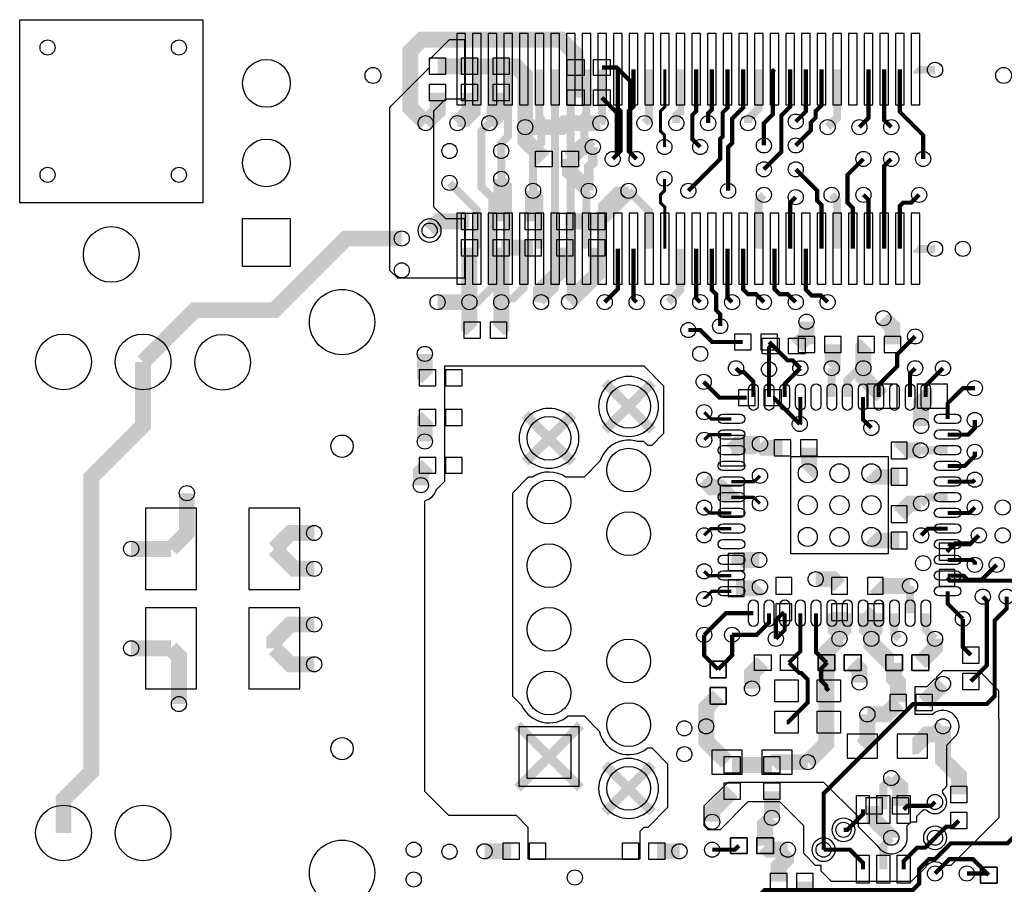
# Model space of a CAD drawing. Extents: x 10 to 3390, y -1467 to 2140.
# Drawn here: x 10 to 1248, y 1052 to 2140 of the extents above; entities that cross this region are included whole.
import ezdxf

# ---------------------------------------------------------------- set-up
doc = ezdxf.new("R2010")
doc.units = 0
for name, color, linetype in [('ETCH_BOTTOM', 6, 'CONTINUOUS'), ('ETCH_TOP', 150, 'CONTINUOUS'), ('PAD_BOTTOM', 254, 'CONTINUOUS'), ('PAD_TOP', 254, 'CONTINUOUS')]:
    doc.layers.add(name, color=color, linetype=linetype)

msp = doc.modelspace()

# ---------------------------------------------------------------- linework, layer by layer
at = {"layer": 'ETCH_BOTTOM'}
for points in [[(485, 1815), (475, 1825), (475, 2030), (525, 2080), (525, 2090), (550, 2115), (568.64, 2115), (568.64, 2040), (545, 2040), (530, 2025), (530, 1905), (545, 1890), (568.64, 1890), (568.64, 1815)], [(637.38, 1176.38), (637.38, 1251.62), (712.62, 1251.62), (712.62, 1176.38)]]:
    msp.add_lwpolyline(points, close=True, dxfattribs=at)
for points, const_width in [([(584.25, 2077.76), (584.25, 2023.25), (571, 2010), (560, 2010)], 10), ([(603.94, 2077.76), (603.94, 2028.94), (602.23, 2027.23), (601.71, 2027.23), (601.94, 2011.94), (600, 2010)], 10), ([(623.62, 2077.76), (623.62, 1993.62), (615, 1985), (615, 1975)], 10), ([(643.31, 2077.76), (643.31, 2006.69), (645, 2005)], 10), ([(662.99, 2077.76), (662.99, 2017.51), (665.5, 2015), (665.5, 1985.5), (655, 1975), (655, 1925)], 10), ([(682.68, 1852.24), (682.68, 2077.76)], 10), ([(702.36, 2077.76), (702.36, 1852.24)], 10), ([(722.05, 2077.76), (722.05, 2021.32), (719.23, 2018.5), (719.23, 1990.77), (730, 1980)], 10), ([(741.73, 2077.76), (741.73, 2012), (739.73, 2010)], 10), ([(755, 1965), (765, 1975), (765, 2025), (761.42, 2028.58), (761.42, 2077.76)], 5.25), ([(781.1, 2077.76), (781.1, 2031.1), (775, 2025), (775, 1975), (785, 1965)], 5.25), ([(800.79, 2077.76), (800.79, 2015.79), (795, 2010)], 10), ([(835, 2010), (835, 2020), (840, 2025), (840.16, 2025), (840.16, 2077.76)], 10), ([(899.21, 2077.76), (899.21, 2029.21), (893.13, 2023.13), (893.13, 1993.13), (890, 1990), (890, 1965), (850, 1925)], 5.25), ([(865, 1980), (855, 1990), (855, 2020.16), (859.84, 2025), (859.84, 2077.76)], 5.25), ([(879.53, 2077.76), (879.53, 2027), (875, 2022.47), (875, 2010)], 5.25), ([(918.9, 2077.76), (918.9, 2029.54), (905, 2015.64), (905, 1985), (900, 1980), (900, 1925)], 5.25), ([(938.58, 2077.76), (938.58, 2028.58), (925, 2015), (925, 2010)], 10), ([(958.27, 2077.76), (956.27, 2075.76), (956.27, 2021.27), (945, 2010), (945, 1982)], 5.25), ([(977.95, 2077.76), (977.95, 2030.59), (966.87, 2019.51), (966.87, 1973.87), (945, 1952)], 5.25), ([(997.64, 2077.76), (997.64, 2024.64), (985, 2012)], 5.25), ([(1017.32, 2077.76), (1017.32, 2032.32), (1010, 2025), (1010, 2016.83), (1004, 2010.83), (1004, 2001), (985, 1982)], 5.25), ([(1037.01, 2077.76), (1037.01, 2017.01), (1025, 2005)], 10), ([(1076.38, 2077.76), (1076.38, 2016.38), (1065, 2005)], 5.25), ([(1096.06, 2077.76), (1096.06, 2013.94), (1105, 2005)], 5.25), ([(1115.75, 2077.76), (1115.75, 2024.25), (1145, 1995), (1145, 1965)], 5.25), ([(1160, 2077), (1136.19, 2077), (1135.43, 2077.76)], 10), ([(820.47, 2077.76), (820.47, 2030.47), (815, 2025), (815, 2000), (820, 1995), (820, 1980)], 4), ([(603.94, 1852.24), (603.94, 1916.06), (590, 1930), (590, 2000), (600, 2010)], 10), ([(730, 1980), (730, 1960), (725, 1955), (725, 1925)], 12), ([(615, 1940), (615, 1975)], 10), ([(1056.69, 1852.24), (1056.69, 1903.31), (1050, 1910), (1050, 1945), (1070, 1965)], 5.25), ([(1096.06, 1852.24), (1096.06, 1956.06), (1105, 1965)], 5.25), ([(623.62, 1852.24), (623.62, 1931.38), (615, 1940)], 10), ([(1017.32, 1852.24), (1017.32, 1907.03), (1011.87, 1912.48), (1011.87, 1925.13), (985, 1952)], 5.25), ([(584.25, 1852.24), (584.25, 1900.75), (550, 1935)], 10), ([(820.47, 1852.24), (820.47, 1904.53), (815, 1910), (815, 1920), (820, 1925), (820, 1940)], 4), ([(662.99, 1852.24), (662.99, 1917.01), (655, 1925)], 10), ([(722.05, 1852.24), (722.05, 1922.05), (725, 1925)], 10), ([(741.73, 1852.24), (741.73, 1906.73), (760, 1925), (775, 1925)], 10), ([(800.79, 1852.24), (800.79, 1899.21), (775, 1925)], 10), ([(938.58, 1852.24), (938.58, 1913.58), (945, 1920)], 10), ([(977.95, 1852.24), (977.95, 1909.95), (985, 1917)], 5.25), ([(1037.01, 1852.24), (1037.01, 1912.98), (1030, 1919.99)], 10), ([(1076.38, 1852.24), (1076.38, 1913.62), (1070, 1920)], 5.25), ([(1115.75, 1852.24), (1115.75, 1905.75), (1120, 1910), (1130, 1910), (1140, 1920)], 5.25), ([(165, 1710), (230, 1775), (330, 1775), (420, 1865), (490, 1865)], 20), ([(603.94, 1852.24), (603.94, 1803.94), (585, 1785), (575, 1785)], 10), ([(643.31, 1852.24), (643.31, 1803.31), (630, 1790), (620, 1790), (615, 1785)], 10), ([(682.68, 1852.24), (682.68, 1802.68), (665, 1785)], 10), ([(702.36, 1852.24), (702.36, 1787.36), (700.36, 1785.36)], 10), ([(745, 1785), (761.42, 1801.42), (761.42, 1852.24)], 5.25), ([(781.1, 1852.24), (781.1, 1788.9), (785, 1785)], 5.25), ([(840.16, 1852.24), (840.16, 1800.16), (825, 1785)], 10), ([(859.84, 1852.24), (859.84, 1790.16), (865, 1785)], 5.25), ([(879.53, 1852.24), (879.53, 1800.47), (885, 1795), (885, 1775), (890, 1770), (890, 1755)], 5.25), ([(899.21, 1852.24), (899.21, 1790.79), (905, 1785)], 5.25), ([(918.9, 1852.24), (918.9, 1801.1), (925, 1795), (935, 1795), (945, 1785)], 5.25), ([(958.27, 1852.24), (958.27, 1801.73), (965, 1795), (975, 1795), (985, 1785)], 5.25), ([(997.64, 1852.24), (997.64, 1800.75), (1004.89, 1793.5), (1016.5, 1793.5), (1025, 1785)], 5.25), ([(1160, 1852), (1135.67, 1852), (1135.43, 1852.24)], 10), ([(575, 1785), (535, 1785)], 20), ([(575, 1785), (575, 1753.5), (578.5, 1750)], 20), ([(615, 1785), (615, 1753.5), (611.5, 1750)], 20), ([(1106.5, 1732), (1106.5, 1753.5), (1095, 1765)], 20), ([(998.5, 1732), (998.5, 1760.5)], 20), ([(850, 1750), (865, 1750), (880, 1735), (918.5, 1735)], 5.25), ([(951.5, 1735), (974.5, 1712), (980.79, 1712), (990.79, 1702)], 5.25), ([(1031.5, 1732), (1031.5, 1703.34), (1030.16, 1702)], 20), ([(1073.5, 1732), (1070, 1728.5), (1070, 1702)], 20), ([(519, 1720), (519, 1693.5), (522.5, 1690)], 20), ([(165, 1710), (165, 1630), (99.99, 1564.99), (99.99, 1194.99), (65, 1160), (65, 1118)], 20), ([(1093.5, 1667), (1070, 1690.5), (1070, 1702)], 20), ([(744.98, 1684.02), (775, 1654)], 12), ([(775, 1654), (805.02, 1684.02)], 12), ([(923.5, 1665), (889.37, 1665), (869.37, 1685)], 5.25), ([(1142.5, 1629.5), (1142.5, 1657.85), (1151.65, 1667), (1156.5, 1667)], 20), ([(744.98, 1623.98), (775, 1654)], 12), ([(775, 1654), (805.02, 1623.98)], 12), ([(956.5, 1665), (957, 1665), (990, 1632)], 5.25), ([(522.5, 1640), (519, 1636.5), (519, 1610)], 20), ([(644.98, 1644.02), (675, 1614)], 12), ([(675, 1614), (705.02, 1644.02)], 12), ([(644.98, 1583.98), (675, 1614)], 12), ([(675, 1614), (705.02, 1583.98)], 12), ([(905, 1598.5), (913.5, 1607), (940, 1607)], 20), ([(968.5, 1602), (945, 1602), (940, 1607)], 20), ([(1001.5, 1602), (1001.5, 1571.5), (1000, 1570)], 20), ([(1115, 1598.5), (1115.4, 1598.9), (1141.9, 1598.9)], 20), ([(522.5, 1580), (514, 1571.5), (514, 1555)], 20), ([(1115, 1565.5), (1084.5, 1565.5), (1080, 1570)], 20), ([(905, 1535.5), (905, 1537), (889.7, 1552.3), (879.7, 1552.3), (870, 1562)], 20), ([(220, 1545), (220, 1495), (200, 1475)], 20), ([(1142.5, 1532), (1128.5, 1532), (1115, 1518.5)], 20), ([(330, 1475), (350, 1495), (380, 1495)], 20), ([(1115, 1485.5), (1084.5, 1485.5), (1080, 1490)], 20), ([(1215, 1492), (1205, 1482), (1185.5, 1482), (1175, 1471.5)], 5.25), ([(200, 1475), (150, 1475)], 20), ([(380, 1450), (355, 1450), (330, 1475)], 20), ([(910, 1458.5), (912.6, 1461.1), (939.1, 1461.1)], 20), ([(910, 1425.5), (938.5, 1425.5), (940, 1427)], 20), ([(1040, 1428.5), (1031.5, 1437), (1010, 1437)], 20), ([(1085, 1428.5), (1085.08, 1428.42), (1128.58, 1428.42)], 20), ([(1270, 1435), (1178.5, 1435), (1175, 1438.5)], 5.25), ([(1040, 1395.5), (1040, 1362)], 20), ([(1080, 1362), (1080, 1390.5), (1085, 1395.5)], 20), ([(380, 1380), (350, 1380), (330, 1360), (330, 1350)], 20), ([(970, 1395.5), (960, 1385.5), (960, 1362)], 5.25), ([(887.5, 1323.5), (870, 1341), (870, 1367)], 5.25), ([(1023.5, 1332), (1023.5, 1345.5), (1040, 1362)], 20), ([(1080, 1362), (1080, 1357), (1105, 1332), (1108.5, 1332)], 20), ([(1141.5, 1332), (1160, 1350.5), (1160, 1362)], 20), ([(200, 1350), (150, 1350)], 20), ([(200, 1350), (210, 1340), (210, 1280)], 20), ([(330, 1350), (350, 1330), (380, 1330)], 20), ([(1000, 1207), (1023.5, 1230.5), (1023.5, 1332)], 20), ([(1056.5, 1332), (1065, 1323.5), (1065, 1307)], 20), ([(1108.5, 1332), (1108.5, 1312), (1113.5, 1307), (1113.5, 1282)], 20), ([(1146.5, 1282), (1170, 1305.5)], 20), ([(887.5, 1290.5), (872.5, 1275.5), (872.5, 1252)], 20), ([(1113.5, 1282), (1098.5, 1267), (1075, 1267)], 20), ([(1068.5, 1227), (1075, 1233.5), (1075, 1267)], 20), ([(635.38, 1253.62), (675, 1214)], 12), ([(675, 1214), (714.62, 1253.62)], 12), ([(898.5, 1207), (872.5, 1233), (872.5, 1252)], 20), ([(1170, 1252), (1160, 1242), (1150, 1242), (1135, 1227), (1131.5, 1227)], 20), ([(635.38, 1174.38), (675, 1214)], 12), ([(675, 1214), (714.62, 1174.38)], 12), ([(961.5, 1207), (1000, 1207)], 20), ([(744.98, 1204.02), (775, 1174)], 12), ([(775, 1174), (805.02, 1204.02)], 12), ([(1116.5, 1152), (1116.5, 1175.5), (1105, 1187)], 20), ([(744.98, 1143.98), (775, 1174)], 12), ([(775, 1174), (805.02, 1143.98)], 12), ([(1083.5, 1152), (1083.5, 1134.57), (1105, 1113.07), (1105, 1112)], 20), ([(946.5, 1102), (946.5, 1128.5), (955, 1137)], 20), ([(627.5, 1095), (594, 1095)], 20), ([(810.5, 1095), (839, 1095)], 20), ([(880, 1097), (908.5, 1097), (913.5, 1102)], 5.25), ([(963.5, 1057), (963.5, 1075.87), (973, 1085.37), (973, 1095), (975, 1097)], 20), ([(996.5, 1057), (996.5, 1031.78), (989.47, 1024.75)], 20), ([(1227.5, 1065), (1225.5, 1067), (1200, 1067)], 5.25)]:
    msp.add_lwpolyline(points, dxfattribs=dict(at, const_width=const_width))
for points in [[(539.62, 1875, 1), (510.38, 1875, 1)], [(519, 1535), (519.71, 1535.71, 0.247851), (533.15, 1548.84), (533.3, 1549.3), (544, 1560), (544, 1705), (794, 1705), (819, 1680), (819, 1620), (804, 1605), (799, 1605), (794, 1610), (785.92, 1610), (785.65, 1610.08, 0.144507), (764.35, 1610.08), (764.08, 1610), (764, 1610), (763.97, 1609.97), (763.51, 1609.82, 0.242067), (739.18, 1585.49), (739.03, 1585.03), (719, 1565), (696.31, 1565, 0.306252), (654.18, 1565.33), (653.68, 1565), (649, 1565), (629, 1545), (629, 1290), (640.91, 1278.09), (641.05, 1277.78, 0.48789), (698.96, 1265), (719, 1265), (738.3, 1245.7), (738.44, 1245.15, 0.548098), (798.43, 1224.56), (798.97, 1225), (804, 1225), (824, 1205), (824, 1150), (799, 1125), (794, 1125), (789, 1120), (789, 1085), (649, 1085), (649, 1125), (634, 1140), (549, 1140), (519, 1170)], [(812.62, 1654, 1), (737.38, 1654, 1)], [(712.62, 1614, 1), (637.38, 1614, 1)], [(1030, 1057), (1017.12, 1069.88), (1017.12, 1077.12), (1009.88, 1077.12), (995, 1092), (995, 1094.85), (995.01, 1094.95, 0.051091), (995.01, 1099.05), (995, 1099.15), (995, 1127), (965, 1157), (957.15, 1157), (957.05, 1157.01, 0.051091), (952.95, 1157.01), (952.85, 1157), (925, 1157), (890, 1122), (875, 1122), (870, 1127), (870, 1152), (899.88, 1181.88), (927.62, 1181.88), (927.62, 1182), (932.38, 1182), (932.38, 1181.88), (990.62, 1181.88), (990.62, 1182), (1020, 1182), (1062.88, 1139.12), (1062.88, 1131.88), (1063.38, 1131.88), (1063.38, 1126.24), (1087.45, 1102.18, 0.772735), (1125.12, 1112), (1125.12, 1121.4), (1125, 1121.52), (1125, 1127), (1129.88, 1131.88), (1137.12, 1131.88), (1137.12, 1139.12), (1144.34, 1146.34, -0.406419), (1149.92, 1146.41, 0.975631), (1170.59, 1167.08, -0.406419), (1170.66, 1172.66), (1175, 1177), (1175, 1228.55), (1184.22, 1237.78, 0.972249), (1156.6, 1267), (1135, 1267), (1135, 1302), (1150, 1302), (1159.88, 1311.88), (1162.12, 1311.88), (1162.12, 1314.12), (1170, 1322), (1215, 1322), (1239.88, 1297.12), (1239.88, 1261.38), (1240, 1261.38), (1240, 1137), (1180, 1077), (1170.67, 1077, 0.501545), (1147.38, 1074.38), (1130, 1057)], [(812.62, 1174, 1), (737.38, 1174, 1)], [(1059.62, 1122, 1), (1030.38, 1122, 1)], [(1174.62, 1112, 1), (1145.38, 1112, 1)], [(1034.62, 1097, 1), (1005.38, 1097, 1)]]:
    msp.add_lwpolyline(points, format="xyb", close=True, dxfattribs=at)
at = {"layer": 'ETCH_TOP'}
for points, const_width in [([(520, 2010), (500.85, 2029.15), (500.85, 2100.85), (515, 2115), (690, 2115), (708.5, 2096.5), (708.5, 2080)], 20), ([(535, 2081.5), (575, 2081.5)], 20), ([(575, 2081.5), (615, 2081.5)], 20), ([(615, 2081.5), (633.5, 2081.5), (645, 2070), (645, 2005)], 20), ([(708.5, 2080), (708.5, 2042)], 20), ([(741.5, 2080), (760, 2080), (776.87, 2063.13), (776.87, 1973.13), (785, 1965)], 5.25), ([(535, 2048.5), (535, 2025), (520, 2010)], 20), ([(575, 2048.5), (575, 2025), (560, 2010)], 20), ([(615, 2048.5), (615, 2025), (600, 2010)], 20), ([(741.5, 2042), (760, 2023.5), (760, 1970), (755, 1965)], 5.25), ([(739.73, 2010), (695, 2010), (690, 2005), (645, 2005)], 20), ([(645, 2005), (645, 1988.5), (668.5, 1965)], 20), ([(701.5, 1965), (716.5, 1980), (730, 1980)], 20), ([(725, 1925), (701.5, 1948.5), (701.5, 1965)], 20), ([(615, 1886.5), (615, 1940)], 20), ([(655, 1886.5), (655, 1925)], 20), ([(735, 1886.5), (736.5, 1886.5), (775, 1925)], 20), ([(575, 1886.5), (536.5, 1886.5), (525, 1875)], 20), ([(695, 1886.5), (735, 1886.5)], 20), ([(575, 1853.5), (575, 1785)], 20), ([(655, 1853.5), (615, 1853.5)], 20), ([(615, 1853.5), (615, 1785)], 20), ([(665, 1785), (665, 1800), (695, 1830), (695, 1853.5)], 20), ([(735, 1853.5), (735, 1820), (700.36, 1785.36)], 20), ([(998.5, 1760.5), (998.5, 1742), (986.5, 1730)], 20), ([(1089.21, 1665.83), (1089.21, 1681.21), (1112.5, 1704.5), (1112.5, 1719.5), (1135, 1742)], 5.25), ([(951.42, 1700.58), (951.42, 1727.92), (953.5, 1730)], 5.25), ([(910, 1702), (915, 1697), (920, 1697), (931.73, 1685.27), (931.73, 1665.83)], 5.25), ([(951.42, 1665.83), (951.42, 1700.58)], 5.25), ([(971.1, 1665.83), (971.1, 1682.31), (990.79, 1702)], 5.25), ([(1030.16, 1665.83), (1030.16, 1702)], 10), ([(1070, 1702), (1065, 1702), (1049.84, 1686.84), (1049.84, 1665.83)], 10), ([(1128.58, 1665.83), (1128.58, 1695.58), (1135, 1702)], 5.25), ([(1148.27, 1665.83), (1148.27, 1680.27), (1170, 1702)], 5.25), ([(1210, 1677), (1195, 1677), (1175.83, 1657.83), (1175.83, 1638.27)], 5.25), ([(990.79, 1665.83), (990.79, 1632.79), (990, 1632)], 5.25), ([(1069.53, 1665.83), (1069.53, 1637.47), (1080, 1627)], 5.25), ([(904.17, 1638.27), (878.53, 1638.27), (870, 1646.8)], 4), ([(1210, 1637), (1210, 1627), (1201.58, 1618.58), (1175.83, 1618.58)], 5.25), ([(904.17, 1618.58), (876.58, 1618.58), (870, 1612)], 4), ([(904.17, 1598.9), (931.9, 1598.9), (940, 1607)], 10), ([(1175.83, 1598.9), (1141.9, 1598.9)], 10), ([(1210, 1597), (1210, 1592), (1197.21, 1579.21), (1175.83, 1579.21)], 5.25), ([(904.17, 1559.53), (932.73, 1559.53), (940, 1566.8)], 4), ([(1175.83, 1559.53), (1207.53, 1559.53), (1210, 1562)], 5.25), ([(904.17, 1539.84), (932.16, 1539.84), (940, 1532)], 4), ([(1175.83, 1539.84), (1150.34, 1539.84), (1142.5, 1532)], 10), ([(904.17, 1520.16), (876.64, 1520.16), (870, 1526.8)], 4), ([(1175.83, 1520.16), (1203.16, 1520.16), (1210, 1527)], 5.25), ([(904.17, 1500.47), (878.47, 1500.47), (870, 1492)], 4), ([(1142.5, 1492), (1150.97, 1500.47), (1175.83, 1500.47)], 5.25), ([(1175.83, 1480.79), (1203.79, 1480.79), (1215, 1492)], 5.25), ([(904.17, 1461.1), (939.1, 1461.1)], 10), ([(1210, 1455), (1210, 1457.9), (1206.8, 1461.1), (1175.83, 1461.1)], 5.25), ([(904.17, 1441.42), (875.38, 1441.42), (870, 1446.8)], 4), ([(1237.5, 1455), (1218.5, 1436), (1201, 1436), (1195.58, 1441.42), (1175.83, 1441.42)], 5.25), ([(1128.58, 1394.17), (1128.58, 1428.42)], 10), ([(1175.83, 1421.73), (1175.83, 1406.17), (1195, 1387)], 5.25), ([(870, 1412), (870, 1412.27), (879.46, 1421.73), (904.17, 1421.73)], 4), ([(1250, 1415), (1250, 1400), (1235, 1385), (1235, 1290), (1225, 1280), (1132.5, 1280), (1020, 1167.5), (1020, 1097)], 5.25), ([(1205, 1308.5), (1225, 1328.5), (1225, 1410), (1220, 1415)], 5.25), ([(931.73, 1394.17), (897.17, 1394.17), (870, 1367)], 5.25), ([(905, 1367), (935.94, 1367), (951.42, 1382.48), (951.42, 1394.17)], 5.25), ([(971.1, 1394.17), (971.1, 1373.1), (960, 1362)], 5.25), ([(976.5, 1332), (990.79, 1346.29), (990.79, 1394.17)], 5.25), ([(1010.47, 1394.17), (1010.47, 1345.03), (1023.5, 1332)], 5.25), ([(1030.16, 1394.17), (1030.16, 1371.84), (1040, 1362)], 10), ([(1049.84, 1394.17), (1049.84, 1371.84), (1040, 1362)], 10), ([(1069.53, 1394.17), (1069.53, 1372.47), (1080, 1362)], 10), ([(1089.21, 1394.17), (1089.21, 1371.21), (1080, 1362)], 10), ([(1108.9, 1394.17), (1108.9, 1368.1), (1115, 1362)], 10), ([(1148.27, 1394.17), (1148.27, 1373.73), (1160, 1362)], 10), ([(1205, 1341.5), (1195, 1351.5), (1195, 1387)], 5.25), ([(887.5, 1323.5), (905, 1341), (905, 1367)], 5.25), ([(1080, 1362), (1080, 1354.5), (1102.5, 1332), (1108.5, 1332)], 20), ([(1141.5, 1332), (1160, 1350.5), (1160, 1362)], 20), ([(943.5, 1332), (930, 1318.5), (930, 1299.5)], 20), ([(1056.5, 1332), (1065, 1323.5), (1065, 1307)], 20), ([(976.5, 1332), (989.4, 1319.1), (991.77, 1319.1), (1000, 1310.87), (1000, 1282), (975.31, 1257.31), (973.43, 1257.31)], 5.25), ([(1023.5, 1332), (1023.5, 1331.14), (1016.87, 1324.51), (1016.87, 1309.49), (1023.5, 1302.86), (1023.5, 1299.76), (1026.57, 1296.69)], 5.25), ([(1170, 1252), (1170, 1210), (1190, 1190), (1190, 1166.5)], 20), ([(905, 1203.5), (955, 1203.5)], 20), ([(955, 1203.5), (958.5, 1207), (1000, 1207)], 20), ([(1095, 1147.5), (1095, 1177), (1105, 1187)], 10), ([(905, 1170.5), (880, 1145.5), (880, 1132)], 20), ([(955, 1170.5), (955, 1137)], 20), ([(1160, 1157), (1155, 1152), (1125.1, 1152), (1120.6, 1147.5)], 5.25), ([(1350, 1142.51), (1350, 1125), (1360, 1115), (1360, 1080), (1350, 1070), (1325, 1070), (1315, 1080), (1315, 1115), (1306.13, 1123.87), (1270, 1123.87), (1251.13, 1105), (1180, 1105), (1160.13, 1085.13), (1152.49, 1085.13), (1140, 1072.64), (1140, 1054.2), (1132.17, 1046.37), (946.21, 1046.37), (930, 1030.16), (930, 966.93), (935, 961.93), (957.79, 961.93), (973.74, 945.98)], 5.25), ([(1069.4, 1147.5), (1069.4, 1141.4), (1050, 1122), (1045, 1122)], 5.25), ([(1190, 1133.5), (1182.5, 1126), (1174, 1126), (1160, 1112)], 5.25), ([(1095, 1072.5), (1095, 1102), (1105, 1112)], 10), ([(1160, 1112), (1147.5, 1099.5), (1137.5, 1099.5), (1120.6, 1082.6), (1120.6, 1072.5)], 5.25), ([(913.5, 1102), (908.5, 1097), (880, 1097)], 5.25), ([(946.5, 1102), (951.5, 1097), (975, 1097)], 20), ([(1069.4, 1072.5), (1069.4, 1080.6), (1053, 1097), (1020, 1097)], 5.25), ([(1227.5, 1065), (1218.13, 1074.37), (1218.13, 1074.51), (1207.51, 1085.13), (1178.13, 1085.13), (1160, 1067)], 5.25)]:
    msp.add_lwpolyline(points, dxfattribs=dict(at, const_width=const_width))
at = {"layer": 'PAD_BOTTOM'}
for points in [[(10, 1910), (10, 2140), (240, 2140), (240, 1910)], [(559.08, 2033.015), (570.06, 2033.015), (570.06, 2122.505), (559.08, 2122.505)], [(578.76, 2033.015), (589.74, 2033.015), (589.74, 2122.505), (578.76, 2122.505)], [(598.45, 2033.015), (609.43, 2033.015), (609.43, 2122.505), (598.45, 2122.505)], [(618.13, 2033.015), (629.11, 2033.015), (629.11, 2122.505), (618.13, 2122.505)], [(637.82, 2033.015), (648.8, 2033.015), (648.8, 2122.505), (637.82, 2122.505)], [(657.5, 2033.015), (668.48, 2033.015), (668.48, 2122.505), (657.5, 2122.505)], [(677.19, 2033.015), (688.17, 2033.015), (688.17, 2122.505), (677.19, 2122.505)], [(696.87, 2033.015), (707.85, 2033.015), (707.85, 2122.505), (696.87, 2122.505)], [(716.56, 2033.015), (727.54, 2033.015), (727.54, 2122.505), (716.56, 2122.505)], [(736.24, 2033.015), (747.22, 2033.015), (747.22, 2122.505), (736.24, 2122.505)], [(755.93, 2033.015), (766.91, 2033.015), (766.91, 2122.505), (755.93, 2122.505)], [(775.61, 2033.015), (786.59, 2033.015), (786.59, 2122.505), (775.61, 2122.505)], [(795.3, 2033.015), (806.28, 2033.015), (806.28, 2122.505), (795.3, 2122.505)], [(814.98, 2033.015), (825.96, 2033.015), (825.96, 2122.505), (814.98, 2122.505)], [(834.67, 2033.015), (845.65, 2033.015), (845.65, 2122.505), (834.67, 2122.505)], [(854.35, 2033.015), (865.33, 2033.015), (865.33, 2122.505), (854.35, 2122.505)], [(874.04, 2033.015), (885.02, 2033.015), (885.02, 2122.505), (874.04, 2122.505)], [(893.72, 2033.015), (904.7, 2033.015), (904.7, 2122.505), (893.72, 2122.505)], [(913.41, 2033.015), (924.39, 2033.015), (924.39, 2122.505), (913.41, 2122.505)], [(933.09, 2033.015), (944.07, 2033.015), (944.07, 2122.505), (933.09, 2122.505)], [(952.78, 2033.015), (963.76, 2033.015), (963.76, 2122.505), (952.78, 2122.505)], [(972.46, 2033.015), (983.44, 2033.015), (983.44, 2122.505), (972.46, 2122.505)], [(992.15, 2033.015), (1003.13, 2033.015), (1003.13, 2122.505), (992.15, 2122.505)], [(1011.83, 2033.015), (1022.81, 2033.015), (1022.81, 2122.505), (1011.83, 2122.505)], [(1031.52, 2033.015), (1042.5, 2033.015), (1042.5, 2122.505), (1031.52, 2122.505)], [(1051.2, 2033.015), (1062.18, 2033.015), (1062.18, 2122.505), (1051.2, 2122.505)], [(1070.89, 2033.015), (1081.87, 2033.015), (1081.87, 2122.505), (1070.89, 2122.505)], [(1090.57, 2033.015), (1101.55, 2033.015), (1101.55, 2122.505), (1090.57, 2122.505)], [(1110.26, 2033.015), (1121.24, 2033.015), (1121.24, 2122.505), (1110.26, 2122.505)], [(1129.94, 2033.015), (1140.92, 2033.015), (1140.92, 2122.505), (1129.94, 2122.505)], [(559.08, 1807.495), (570.06, 1807.495), (570.06, 1896.985), (559.08, 1896.985)], [(578.76, 1807.495), (589.74, 1807.495), (589.74, 1896.985), (578.76, 1896.985)], [(598.45, 1807.495), (609.43, 1807.495), (609.43, 1896.985), (598.45, 1896.985)], [(618.13, 1807.495), (629.11, 1807.495), (629.11, 1896.985), (618.13, 1896.985)], [(637.82, 1807.495), (648.8, 1807.495), (648.8, 1896.985), (637.82, 1896.985)], [(657.5, 1807.495), (668.48, 1807.495), (668.48, 1896.985), (657.5, 1896.985)], [(677.19, 1807.495), (688.17, 1807.495), (688.17, 1896.985), (677.19, 1896.985)], [(696.87, 1807.495), (707.85, 1807.495), (707.85, 1896.985), (696.87, 1896.985)], [(716.56, 1807.495), (727.54, 1807.495), (727.54, 1896.985), (716.56, 1896.985)], [(736.24, 1807.495), (747.22, 1807.495), (747.22, 1896.985), (736.24, 1896.985)], [(755.93, 1807.495), (766.91, 1807.495), (766.91, 1896.985), (755.93, 1896.985)], [(775.61, 1807.495), (786.59, 1807.495), (786.59, 1896.985), (775.61, 1896.985)], [(795.3, 1807.495), (806.28, 1807.495), (806.28, 1896.985), (795.3, 1896.985)], [(814.98, 1807.495), (825.96, 1807.495), (825.96, 1896.985), (814.98, 1896.985)], [(834.67, 1807.495), (845.65, 1807.495), (845.65, 1896.985), (834.67, 1896.985)], [(854.35, 1807.495), (865.33, 1807.495), (865.33, 1896.985), (854.35, 1896.985)], [(874.04, 1807.495), (885.02, 1807.495), (885.02, 1896.985), (874.04, 1896.985)], [(893.72, 1807.495), (904.7, 1807.495), (904.7, 1896.985), (893.72, 1896.985)], [(913.41, 1807.495), (924.39, 1807.495), (924.39, 1896.985), (913.41, 1896.985)], [(933.09, 1807.495), (944.07, 1807.495), (944.07, 1896.985), (933.09, 1896.985)], [(952.78, 1807.495), (963.76, 1807.495), (963.76, 1896.985), (952.78, 1896.985)], [(972.46, 1807.495), (983.44, 1807.495), (983.44, 1896.985), (972.46, 1896.985)], [(992.15, 1807.495), (1003.13, 1807.495), (1003.13, 1896.985), (992.15, 1896.985)], [(1011.83, 1807.495), (1022.81, 1807.495), (1022.81, 1896.985), (1011.83, 1896.985)], [(1031.52, 1807.495), (1042.5, 1807.495), (1042.5, 1896.985), (1031.52, 1896.985)], [(1051.2, 1807.495), (1062.18, 1807.495), (1062.18, 1896.985), (1051.2, 1896.985)], [(1070.89, 1807.495), (1081.87, 1807.495), (1081.87, 1896.985), (1070.89, 1896.985)], [(1090.57, 1807.495), (1101.55, 1807.495), (1101.55, 1896.985), (1090.57, 1896.985)], [(1110.26, 1807.495), (1121.24, 1807.495), (1121.24, 1896.985), (1110.26, 1896.985)], [(1129.94, 1807.495), (1140.92, 1807.495), (1140.92, 1896.985), (1129.94, 1896.985)], [(350, 1830), (290, 1830), (290, 1890), (350, 1890)], [(589, 1760), (568, 1760), (568, 1740), (589, 1740)], [(622, 1760), (601, 1760), (601, 1740), (622, 1740)], [(908, 1725), (929, 1725), (929, 1745), (908, 1745)], [(941, 1725), (962, 1725), (962, 1745), (941, 1745)], [(988, 1722), (1009, 1722), (1009, 1742), (988, 1742)], [(1021, 1722), (1042, 1722), (1042, 1742), (1021, 1742)], [(1084, 1742), (1063, 1742), (1063, 1722), (1084, 1722)], [(1117, 1742), (1096, 1742), (1096, 1722), (1117, 1722)], [(512, 1680), (533, 1680), (533, 1700), (512, 1700)], [(545, 1680), (566, 1680), (566, 1700), (545, 1700)], [(913, 1655), (934, 1655), (934, 1675), (913, 1675)], [(946, 1655), (967, 1655), (967, 1675), (946, 1675)], [(1112.5, 1682), (1074.5, 1682), (1074.5, 1652), (1112.5, 1652)], [(1175.5, 1682), (1137.5, 1682), (1137.5, 1652), (1175.5, 1652)], [(512, 1630), (533, 1630), (533, 1650), (512, 1650)], [(545, 1630), (566, 1630), (566, 1650), (545, 1650)], [(920, 1579.5), (920, 1617.5), (890, 1617.5), (890, 1579.5)], [(979, 1612), (958, 1612), (958, 1592), (979, 1592)], [(1012, 1612), (991, 1612), (991, 1592), (1012, 1592)], [(1125, 1588), (1125, 1609), (1105, 1609), (1105, 1588)], [(512, 1570), (533, 1570), (533, 1590), (512, 1590)], [(545, 1570), (566, 1570), (566, 1590), (545, 1590)], [(1125, 1555), (1125, 1576), (1105, 1576), (1105, 1555)], [(920, 1516.5), (920, 1554.5), (890, 1554.5), (890, 1516.5)], [(168, 1424), (232, 1424), (232, 1526), (168, 1526)], [(298, 1424), (362, 1424), (362, 1526), (298, 1526)], [(1125, 1508), (1125, 1529), (1105, 1529), (1105, 1508)], [(1125, 1475), (1125, 1496), (1105, 1496), (1105, 1475)], [(1165, 1482), (1165, 1461), (1185, 1461), (1185, 1482)], [(920, 1448), (920, 1469), (900, 1469), (900, 1448)], [(1165, 1449), (1165, 1428), (1185, 1428), (1185, 1449)], [(960, 1439), (960, 1418), (980, 1418), (980, 1439)], [(1030, 1439), (1030, 1418), (1050, 1418), (1050, 1439)], [(1075, 1439), (1075, 1418), (1095, 1418), (1095, 1439)], [(920, 1415), (920, 1436), (900, 1436), (900, 1415)], [(168, 1299), (232, 1299), (232, 1401), (168, 1401)], [(298, 1299), (362, 1299), (362, 1401), (298, 1401)], [(960, 1406), (960, 1385), (980, 1385), (980, 1406)], [(1030, 1406), (1030, 1385), (1050, 1385), (1050, 1406)], [(1075, 1406), (1075, 1385), (1095, 1385), (1095, 1406)], [(1034, 1342), (1013, 1342), (1013, 1322), (1034, 1322)], [(1067, 1342), (1046, 1342), (1046, 1322), (1067, 1322)], [(1119, 1342), (1098, 1342), (1098, 1322), (1119, 1322)], [(1152, 1342), (1131, 1342), (1131, 1322), (1152, 1322)], [(897.5, 1313), (897.5, 1334), (877.5, 1334), (877.5, 1313)], [(897.5, 1280), (897.5, 1301), (877.5, 1301), (877.5, 1280)], [(1124, 1292), (1103, 1292), (1103, 1272), (1124, 1272)], [(1157, 1292), (1136, 1292), (1136, 1272), (1157, 1272)], [(647.5, 1241.5), (702.5, 1241.5), (702.5, 1186.5), (647.5, 1186.5)], [(1087.5, 1242), (1049.5, 1242), (1049.5, 1212), (1087.5, 1212)], [(1150.5, 1242), (1112.5, 1242), (1112.5, 1212), (1150.5, 1212)], [(879.5, 1192), (917.5, 1192), (917.5, 1222), (879.5, 1222)], [(942.5, 1192), (980.5, 1192), (980.5, 1222), (942.5, 1222)], [(1094, 1162), (1073, 1162), (1073, 1142), (1094, 1142)], [(1127, 1162), (1106, 1162), (1106, 1142), (1127, 1142)], [(617, 1085), (638, 1085), (638, 1105), (617, 1105)], [(650, 1085), (671, 1085), (671, 1105), (650, 1105)], [(788, 1105), (767, 1105), (767, 1085), (788, 1085)], [(821, 1105), (800, 1105), (800, 1085), (821, 1085)], [(924, 1112), (903, 1112), (903, 1092), (924, 1092)], [(957, 1112), (936, 1112), (936, 1092), (957, 1092)], [(974, 1067), (953, 1067), (953, 1047), (974, 1047)], [(1007, 1067), (986, 1067), (986, 1047), (1007, 1047)], [(1217, 1055), (1238, 1055), (1238, 1075), (1217, 1075)]]:
    msp.add_lwpolyline(points, close=True, dxfattribs=at)
for centre, radius in [((45, 2105), 9.5), ((210, 2105), 9.5), ((320, 2060), 30), ((1160, 2077), 9.5), ((453.82, 2069.96), 10), ((1246.18, 2069.96), 10), ((520, 2010), 9.5), ((560, 2010), 9.5), ((600, 2010), 9.5), ((739.73, 2010), 9.5), ((795, 2010), 9.5), ((835, 2010), 9.5), ((875, 2010), 9.5), ((925, 2010), 9.5), ((985, 2012), 9.5), ((645, 2005), 9.5), ((1025, 2005), 9.5), ((1065, 2005), 9.5), ((1105, 2005), 9.5), ((320, 1960), 30), ((550, 1975), 9.5), ((615, 1975), 9.5), ((730, 1980), 9.5), ((820, 1980), 9.5), ((865, 1980), 9.5), ((945, 1982), 9.5), ((985, 1982), 9.5), ((755, 1965), 9.5), ((785, 1965), 9.5), ((1070, 1965), 9.5), ((1105, 1965), 9.5), ((1145, 1965), 9.5), ((945, 1952), 9.5), ((985, 1952), 9.5), ((45, 1945), 9.5), ((210, 1945), 9.5), ((550, 1935), 9.5), ((615, 1940), 9.5), ((820, 1940), 9.5), ((655, 1925), 9.5), ((725, 1925), 9.5), ((775, 1925), 9.5), ((850, 1925), 9.5), ((900, 1925), 9.5), ((945, 1920), 9.5), ((985, 1917), 9.5), ((1030, 1919.99), 9.5), ((1070, 1920), 9.5), ((1140, 1920), 9.5), ((525, 1875), 9.5), ((125, 1845), 35), ((490, 1865), 9.5), ((1160, 1852), 9.5), ((1195, 1852), 9.5), ((490, 1825), 9.5), ((415, 1760), 41), ((535, 1785), 9.5), ((575, 1785), 9.5), ((615, 1785), 9.5), ((665, 1785), 9.5), ((700.36, 1785.36), 9.5), ((745, 1785), 9.5), ((785, 1785), 9.5), ((825, 1785), 9.5), ((865, 1785), 9.5), ((905, 1785), 9.5), ((945, 1785), 9.5), ((985, 1785), 9.5), ((1025, 1785), 9.5), ((1095, 1765), 9.5), ((850, 1750), 9.5), ((890, 1755), 9.5), ((998.5, 1760.5), 9.5), ((1135, 1742), 9.5), ((65, 1710), 35), ((165, 1710), 35), ((265, 1709.5), 35), ((519, 1720), 9.5), ((865, 1720), 9.5), ((910, 1702), 9.5), ((951.42, 1700.58), 9.5), ((990.79, 1702), 9.5), ((1030.16, 1702), 9.5), ((1070, 1702), 9.5), ((1135, 1702), 9.5), ((1170, 1702), 9.5), ((869.37, 1685), 9.5), ((1210, 1677), 9.5), ((775, 1654), 27.5), ((870, 1646.8), 9.5), ((675, 1614), 27.5), ((990, 1632), 9.5), ((1080, 1627), 9.5), ((1142.5, 1629.5), 9.5), ((1210, 1637), 9.5), ((415, 1604), 14), ((519, 1610), 9.5), ((870, 1612), 9.5), ((940, 1607), 9.5), ((775, 1574), 27.5), ((1141.9, 1598.9), 9.5), ((1210, 1597), 9.5), ((940, 1566.8), 9.5), ((1000, 1570), 12), ((1040, 1570), 12), ((1080, 1570), 12), ((514, 1555), 9.5), ((675, 1534), 27.5), ((870, 1562), 9.5), ((1210, 1562), 9.5), ((220, 1545), 9.5), ((870, 1526.8), 9.5), ((940, 1532), 9.5), ((1000, 1530), 12), ((1040, 1530), 12), ((1080, 1530), 12), ((1142.5, 1532), 9.5), ((1210, 1527), 9.5), ((1245, 1527), 9.5), ((775, 1494), 27.5), ((380, 1495), 9.5), ((870, 1492), 9.5), ((1000, 1490), 12), ((1040, 1490), 12), ((1080, 1490), 12), ((1142.5, 1492), 9.5), ((1215, 1492), 9.5), ((1245, 1492), 9.5), ((150, 1475), 9.5), ((675, 1454), 27.5), ((939.1, 1461.1), 9.5), ((1145, 1457), 9.5), ((1210, 1455), 9.5), ((1237.5, 1455), 9.5), ((380, 1450), 9.5), ((870, 1446.8), 9.5), ((940, 1427), 9.5), ((1010, 1437), 9.5), ((1128.58, 1428.42), 9.5), ((1220, 1415), 9.5), ((1250, 1415), 9.5), ((870, 1412), 9.5), ((675, 1374), 27.5), ((380, 1380), 9.5), ((1195, 1387), 9.5), ((870, 1367), 9.5), ((905, 1367), 9.5), ((960, 1362), 9.5), ((1040, 1362), 9.5), ((1080, 1362), 9.5), ((1115, 1362), 9.5), ((1160, 1362), 9.5), ((150, 1350), 9.5), ((775, 1334), 27.5), ((380, 1330), 9.5), ((675, 1294), 27.5), ((1065, 1307), 9.5), ((1170, 1305.5), 9.5), ((930, 1299.5), 9.5), ((210, 1280), 9.5), ((775, 1254), 27.5), ((1075, 1267), 9.5), ((845, 1249.5), 9.5), ((872.5, 1252), 9.5), ((1170, 1252), 9.5), ((415, 1224), 14), ((845, 1217), 9.5), ((1000, 1207), 9.5), ((775, 1174), 27.5), ((1105, 1187), 9.5), ((1160, 1157), 9.5), ((65, 1118), 35), ((165, 1118), 35), ((880, 1132), 9.5), ((955, 1137), 9.5), ((1045, 1122), 9.5), ((1105, 1112), 9.5), ((1160, 1112), 9.5), ((415, 1068), 41), ((505, 1097), 9.5), ((550, 1094.5), 9.5), ((594, 1095), 9.5), ((839, 1095), 9.5), ((880, 1097), 9.5), ((975, 1097), 9.5), ((1020, 1097), 9.5), ((505, 1059.5), 9.5), ((707.5, 1062), 9.5), ((1160, 1067), 9.5), ((1200, 1067), 9.5)]:
    msp.add_circle(centre, radius, dxfattribs=at)
at = {"layer": 'PAD_TOP'}
for points in [[(10, 1910), (10, 2140), (240, 2140), (240, 1910)], [(545, 2092), (545, 2071), (525, 2071), (525, 2092)], [(585, 2092), (585, 2071), (565, 2071), (565, 2092)], [(625, 2092), (625, 2071), (605, 2071), (605, 2092)], [(698, 2090), (719, 2090), (719, 2070), (698, 2070)], [(731, 2090), (752, 2090), (752, 2070), (731, 2070)], [(545, 2059), (545, 2038), (525, 2038), (525, 2059)], [(585, 2059), (585, 2038), (565, 2038), (565, 2059)], [(625, 2059), (625, 2038), (605, 2038), (605, 2059)], [(698, 2052), (719, 2052), (719, 2032), (698, 2032)], [(731, 2052), (752, 2052), (752, 2032), (731, 2032)], [(658, 1975), (679, 1975), (679, 1955), (658, 1955)], [(691, 1975), (712, 1975), (712, 1955), (691, 1955)], [(585, 1897), (585, 1876), (565, 1876), (565, 1897)], [(605, 1876), (605, 1897), (625, 1897), (625, 1876)], [(645, 1876), (645, 1897), (665, 1897), (665, 1876)], [(705, 1897), (705, 1876), (685, 1876), (685, 1897)], [(745, 1897), (745, 1876), (725, 1876), (725, 1897)], [(350, 1830), (290, 1830), (290, 1890), (350, 1890)], [(585, 1864), (585, 1843), (565, 1843), (565, 1864)], [(605, 1843), (605, 1864), (625, 1864), (625, 1843)], [(645, 1843), (645, 1864), (665, 1864), (665, 1843)], [(705, 1864), (705, 1843), (685, 1843), (685, 1864)], [(745, 1864), (745, 1843), (725, 1843), (725, 1864)], [(964, 1720), (943, 1720), (943, 1740), (964, 1740)], [(997, 1720), (976, 1720), (976, 1740), (997, 1740)], [(978.975, 1591.025), (1101.025, 1591.025), (1101.025, 1468.975), (978.975, 1468.975)], [(1215, 1352), (1215, 1331), (1195, 1331), (1195, 1352)], [(933, 1342), (954, 1342), (954, 1322), (933, 1322)], [(966, 1342), (987, 1342), (987, 1322), (966, 1322)], [(1034, 1322), (1013, 1322), (1013, 1342), (1034, 1342)], [(1067, 1322), (1046, 1322), (1046, 1342), (1067, 1342)], [(1119, 1322), (1098, 1322), (1098, 1342), (1119, 1342)], [(1152, 1322), (1131, 1322), (1131, 1342), (1152, 1342)], [(877.5, 1313), (877.5, 1334), (897.5, 1334), (897.5, 1313)], [(1215, 1319), (1215, 1298), (1195, 1298), (1195, 1319)], [(877.5, 1280), (877.5, 1301), (897.5, 1301), (897.5, 1280)], [(988.195, 1310.47), (988.195, 1282.91), (958.665, 1282.91), (958.665, 1310.47)], [(1041.335, 1310.47), (1041.335, 1282.91), (1011.805, 1282.91), (1011.805, 1310.47)], [(988.195, 1271.09), (988.195, 1243.53), (958.665, 1243.53), (958.665, 1271.09)], [(1041.335, 1271.09), (1041.335, 1243.53), (1011.805, 1243.53), (1011.805, 1271.09)], [(647.5, 1241.5), (702.5, 1241.5), (702.5, 1186.5), (647.5, 1186.5)], [(895, 1193), (895, 1214), (915, 1214), (915, 1193)], [(945, 1193), (945, 1214), (965, 1214), (965, 1193)], [(895, 1160), (895, 1181), (915, 1181), (915, 1160)], [(945, 1160), (945, 1181), (965, 1181), (965, 1160)], [(1180, 1156), (1180, 1177), (1200, 1177), (1200, 1156)], [(1061.4, 1130), (1061.4, 1165), (1077.4, 1165), (1077.4, 1130)], [(1087, 1130), (1087, 1165), (1103, 1165), (1103, 1130)], [(1112.6, 1130), (1112.6, 1165), (1128.6, 1165), (1128.6, 1130)], [(1180, 1123), (1180, 1144), (1200, 1144), (1200, 1123)], [(903, 1112), (924, 1112), (924, 1092), (903, 1092)], [(936, 1112), (957, 1112), (957, 1092), (936, 1092)], [(1061.4, 1055), (1061.4, 1090), (1077.4, 1090), (1077.4, 1055)], [(1087, 1055), (1087, 1090), (1103, 1090), (1103, 1055)], [(1112.6, 1055), (1112.6, 1090), (1128.6, 1090), (1128.6, 1055)], [(1217, 1075), (1238, 1075), (1238, 1055), (1217, 1055)]]:
    msp.add_lwpolyline(points, close=True, dxfattribs=at)
for points in [[(925.825, 1655.005), (925.825, 1676.655, -1), (937.635, 1676.655), (937.635, 1655.005, -1)], [(945.515, 1655.005), (945.515, 1676.655, -1), (957.325, 1676.655), (957.325, 1655.005, -1)], [(965.195, 1655.005), (965.195, 1676.655, -1), (977.005, 1676.655), (977.005, 1655.005, -1)], [(984.885, 1655.005), (984.885, 1676.655, -1), (996.695, 1676.655), (996.695, 1655.005, -1)], [(1004.565, 1655.005), (1004.565, 1676.655, -1), (1016.375, 1676.655), (1016.375, 1655.005, -1)], [(1024.255, 1655.005), (1024.255, 1676.655, -1), (1036.065, 1676.655), (1036.065, 1655.005, -1)], [(1043.935, 1655.005), (1043.935, 1676.655, -1), (1055.745, 1676.655), (1055.745, 1655.005, -1)], [(1063.625, 1655.005), (1063.625, 1676.655, -1), (1075.435, 1676.655), (1075.435, 1655.005, -1)], [(1083.305, 1655.005), (1083.305, 1676.655, -1), (1095.115, 1676.655), (1095.115, 1655.005, -1)], [(1102.995, 1655.005), (1102.995, 1676.655, -1), (1114.805, 1676.655), (1114.805, 1655.005, -1)], [(1122.675, 1655.005), (1122.675, 1676.655, -1), (1134.485, 1676.655), (1134.485, 1655.005, -1)], [(1142.365, 1655.005), (1142.365, 1676.655, -1), (1154.175, 1676.655), (1154.175, 1655.005, -1)], [(914.995, 1632.365), (893.345, 1632.365, -1), (893.345, 1644.175), (914.995, 1644.175, -1)], [(1165.005, 1644.175), (1186.655, 1644.175, -1), (1186.655, 1632.365), (1165.005, 1632.365, -1)], [(914.995, 1612.675), (893.345, 1612.675, -1), (893.345, 1624.485), (914.995, 1624.485, -1)], [(1165.005, 1624.485), (1186.655, 1624.485, -1), (1186.655, 1612.675), (1165.005, 1612.675, -1)], [(914.995, 1592.995), (893.345, 1592.995, -1), (893.345, 1604.805), (914.995, 1604.805, -1)], [(1165.005, 1604.805), (1186.655, 1604.805, -1), (1186.655, 1592.995), (1165.005, 1592.995, -1)], [(914.995, 1573.305), (893.345, 1573.305, -1), (893.345, 1585.115), (914.995, 1585.115, -1)], [(1165.005, 1585.115), (1186.655, 1585.115, -1), (1186.655, 1573.305), (1165.005, 1573.305, -1)], [(914.995, 1553.625), (893.345, 1553.625, -1), (893.345, 1565.435), (914.995, 1565.435, -1)], [(1165.005, 1565.435), (1186.655, 1565.435, -1), (1186.655, 1553.625), (1165.005, 1553.625, -1)], [(914.995, 1533.935), (893.345, 1533.935, -1), (893.345, 1545.745), (914.995, 1545.745, -1)], [(1165.005, 1545.745), (1186.655, 1545.745, -1), (1186.655, 1533.935), (1165.005, 1533.935, -1)], [(914.995, 1514.255), (893.345, 1514.255, -1), (893.345, 1526.065), (914.995, 1526.065, -1)], [(1165.005, 1526.065), (1186.655, 1526.065, -1), (1186.655, 1514.255), (1165.005, 1514.255, -1)], [(914.995, 1494.565), (893.345, 1494.565, -1), (893.345, 1506.375), (914.995, 1506.375, -1)], [(1165.005, 1506.375), (1186.655, 1506.375, -1), (1186.655, 1494.565), (1165.005, 1494.565, -1)], [(914.995, 1474.885), (893.345, 1474.885, -1), (893.345, 1486.695), (914.995, 1486.695, -1)], [(1165.005, 1486.695), (1186.655, 1486.695, -1), (1186.655, 1474.885), (1165.005, 1474.885, -1)], [(914.995, 1455.195), (893.345, 1455.195, -1), (893.345, 1467.005), (914.995, 1467.005, -1)], [(1165.005, 1467.005), (1186.655, 1467.005, -1), (1186.655, 1455.195), (1165.005, 1455.195, -1)], [(914.995, 1435.515), (893.345, 1435.515, -1), (893.345, 1447.325), (914.995, 1447.325, -1)], [(1165.005, 1447.325), (1186.655, 1447.325, -1), (1186.655, 1435.515), (1165.005, 1435.515, -1)], [(914.995, 1415.825), (893.345, 1415.825, -1), (893.345, 1427.635), (914.995, 1427.635, -1)], [(1165.005, 1427.635), (1186.655, 1427.635, -1), (1186.655, 1415.825), (1165.005, 1415.825, -1)], [(937.635, 1404.995), (937.635, 1383.345, -1), (925.825, 1383.345), (925.825, 1404.995, -1)], [(957.325, 1404.995), (957.325, 1383.345, -1), (945.515, 1383.345), (945.515, 1404.995, -1)], [(977.005, 1404.995), (977.005, 1383.345, -1), (965.195, 1383.345), (965.195, 1404.995, -1)], [(996.695, 1404.995), (996.695, 1383.345, -1), (984.885, 1383.345), (984.885, 1404.995, -1)], [(1016.375, 1404.995), (1016.375, 1383.345, -1), (1004.565, 1383.345), (1004.565, 1404.995, -1)], [(1036.065, 1404.995), (1036.065, 1383.345, -1), (1024.255, 1383.345), (1024.255, 1404.995, -1)], [(1055.745, 1404.995), (1055.745, 1383.345, -1), (1043.935, 1383.345), (1043.935, 1404.995, -1)], [(1075.435, 1404.995), (1075.435, 1383.345, -1), (1063.625, 1383.345), (1063.625, 1404.995, -1)], [(1095.115, 1404.995), (1095.115, 1383.345, -1), (1083.305, 1383.345), (1083.305, 1404.995, -1)], [(1114.805, 1404.995), (1114.805, 1383.345, -1), (1102.995, 1383.345), (1102.995, 1404.995, -1)], [(1134.485, 1404.995), (1134.485, 1383.345, -1), (1122.675, 1383.345), (1122.675, 1404.995, -1)], [(1154.175, 1404.995), (1154.175, 1383.345, -1), (1142.365, 1383.345), (1142.365, 1404.995, -1)]]:
    msp.add_lwpolyline(points, format="xyb", close=True, dxfattribs=at)
for centre, radius in [((45, 2105), 9.5), ((210, 2105), 9.5), ((320, 2060), 30), ((1160, 2077), 9.5), ((453.82, 2069.96), 10), ((1246.18, 2069.96), 10), ((520, 2010), 9.5), ((560, 2010), 9.5), ((600, 2010), 9.5), ((739.73, 2010), 9.5), ((795, 2010), 9.5), ((835, 2010), 9.5), ((875, 2010), 9.5), ((925, 2010), 9.5), ((985, 2012), 9.5), ((645, 2005), 9.5), ((1025, 2005), 9.5), ((1065, 2005), 9.5), ((1105, 2005), 9.5), ((320, 1960), 30), ((550, 1975), 9.5), ((615, 1975), 9.5), ((730, 1980), 9.5), ((820, 1980), 9.5), ((865, 1980), 9.5), ((945, 1982), 9.5), ((985, 1982), 9.5), ((755, 1965), 9.5), ((785, 1965), 9.5), ((1070, 1965), 9.5), ((1105, 1965), 9.5), ((1145, 1965), 9.5), ((945, 1952), 9.5), ((985, 1952), 9.5), ((45, 1945), 9.5), ((210, 1945), 9.5), ((550, 1935), 9.5), ((615, 1940), 9.5), ((820, 1940), 9.5), ((655, 1925), 9.5), ((725, 1925), 9.5), ((775, 1925), 9.5), ((850, 1925), 9.5), ((900, 1925), 9.5), ((945, 1920), 9.5), ((985, 1917), 9.5), ((1030, 1919.99), 9.5), ((1070, 1920), 9.5), ((1140, 1920), 9.5), ((525, 1875), 9.5), ((125, 1845), 35), ((490, 1865), 9.5), ((1160, 1852), 9.5), ((1195, 1852), 9.5), ((490, 1825), 9.5), ((415, 1760), 41), ((535, 1785), 9.5), ((575, 1785), 9.5), ((615, 1785), 9.5), ((665, 1785), 9.5), ((700.36, 1785.36), 9.5), ((745, 1785), 9.5), ((785, 1785), 9.5), ((825, 1785), 9.5), ((865, 1785), 9.5), ((905, 1785), 9.5), ((945, 1785), 9.5), ((985, 1785), 9.5), ((1025, 1785), 9.5), ((1095, 1765), 9.5), ((850, 1750), 9.5), ((890, 1755), 9.5), ((998.5, 1760.5), 9.5), ((1135, 1742), 9.5), ((65, 1710), 35), ((165, 1710), 35), ((265, 1709.5), 35), ((519, 1720), 9.5), ((865, 1720), 9.5), ((910, 1702), 9.5), ((951.42, 1700.58), 9.5), ((990.79, 1702), 9.5), ((1030.16, 1702), 9.5), ((1070, 1702), 9.5), ((1135, 1702), 9.5), ((1170, 1702), 9.5), ((869.37, 1685), 9.5), ((1210, 1677), 9.5), ((775, 1654), 27.5), ((870, 1646.8), 9.5), ((675, 1614), 27.5), ((990, 1632), 9.5), ((1080, 1627), 9.5), ((1142.5, 1629.5), 9.5), ((1210, 1637), 9.5), ((415, 1604), 14), ((519, 1610), 9.5), ((870, 1612), 9.5), ((940, 1607), 9.5), ((775, 1574), 27.5), ((1141.9, 1598.9), 9.5), ((1210, 1597), 9.5), ((940, 1566.8), 9.5), ((1000, 1570), 12), ((1040, 1570), 12), ((1080, 1570), 12), ((514, 1555), 9.5), ((675, 1534), 27.5), ((870, 1562), 9.5), ((1210, 1562), 9.5), ((220, 1545), 9.5), ((870, 1526.8), 9.5), ((940, 1532), 9.5), ((1000, 1530), 12), ((1040, 1530), 12), ((1080, 1530), 12), ((1142.5, 1532), 9.5), ((1210, 1527), 9.5), ((1245, 1527), 9.5), ((775, 1494), 27.5), ((380, 1495), 9.5), ((870, 1492), 9.5), ((1000, 1490), 12), ((1040, 1490), 12), ((1080, 1490), 12), ((1142.5, 1492), 9.5), ((1215, 1492), 9.5), ((1245, 1492), 9.5), ((150, 1475), 9.5), ((675, 1454), 27.5), ((939.1, 1461.1), 9.5), ((1145, 1457), 9.5), ((1210, 1455), 9.5), ((1237.5, 1455), 9.5), ((380, 1450), 9.5), ((870, 1446.8), 9.5), ((940, 1427), 9.5), ((1010, 1437), 9.5), ((1128.58, 1428.42), 9.5), ((1220, 1415), 9.5), ((1250, 1415), 9.5), ((870, 1412), 9.5), ((675, 1374), 27.5), ((380, 1380), 9.5), ((1195, 1387), 9.5), ((870, 1367), 9.5), ((905, 1367), 9.5), ((960, 1362), 9.5), ((1040, 1362), 9.5), ((1080, 1362), 9.5), ((1115, 1362), 9.5), ((1160, 1362), 9.5), ((150, 1350), 9.5), ((775, 1334), 27.5), ((380, 1330), 9.5), ((675, 1294), 27.5), ((1065, 1307), 9.5), ((1170, 1305.5), 9.5), ((930, 1299.5), 9.5), ((210, 1280), 9.5), ((775, 1254), 27.5), ((1075, 1267), 9.5), ((845, 1249.5), 9.5), ((872.5, 1252), 9.5), ((1170, 1252), 9.5), ((415, 1224), 14), ((845, 1217), 9.5), ((1000, 1207), 9.5), ((775, 1174), 27.5), ((1105, 1187), 9.5), ((1160, 1157), 9.5), ((65, 1118), 35), ((165, 1118), 35), ((880, 1132), 9.5), ((955, 1137), 9.5), ((1045, 1122), 9.5), ((1105, 1112), 9.5), ((1160, 1112), 9.5), ((415, 1068), 41), ((505, 1097), 9.5), ((550, 1094.5), 9.5), ((594, 1095), 9.5), ((839, 1095), 9.5), ((880, 1097), 9.5), ((975, 1097), 9.5), ((1020, 1097), 9.5), ((505, 1059.5), 9.5), ((707.5, 1062), 9.5), ((1160, 1067), 9.5), ((1200, 1067), 9.5)]:
    msp.add_circle(centre, radius, dxfattribs=at)

doc.saveas('drawing.dxf')
